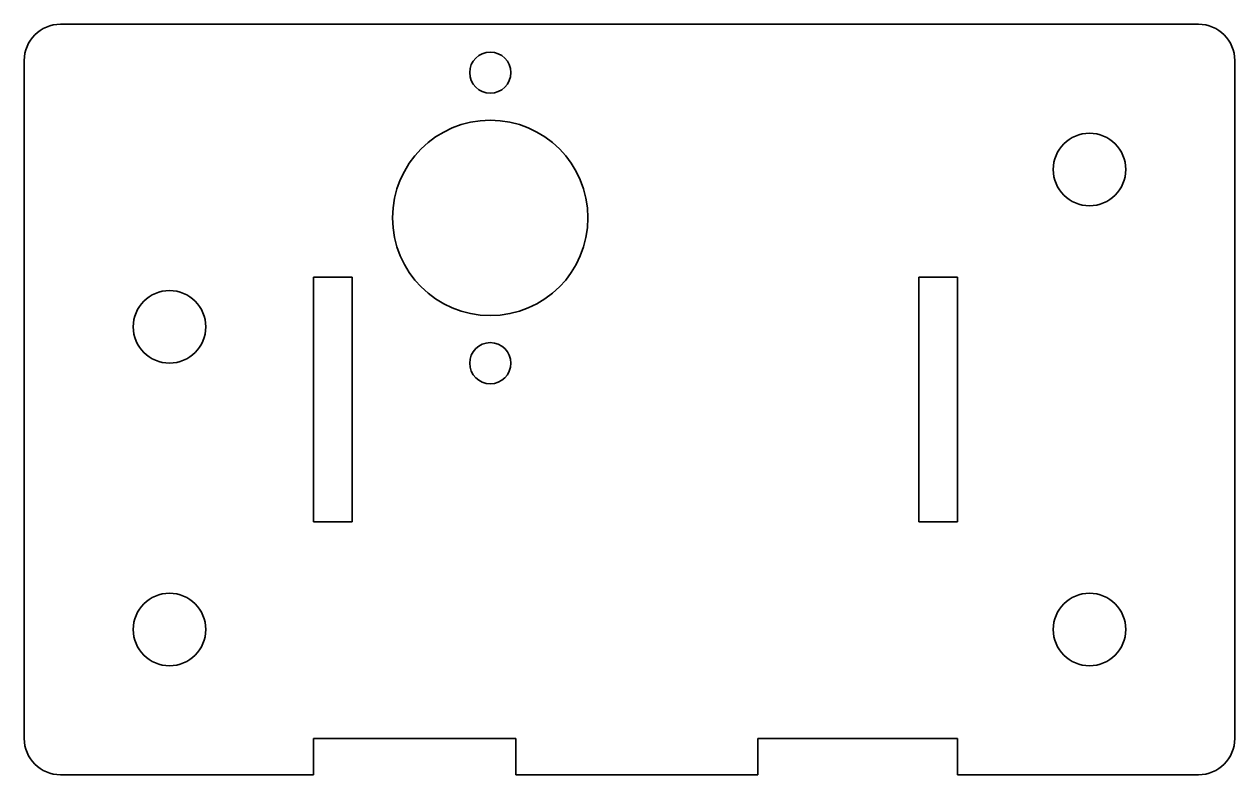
# Model space of a CAD drawing. Header units: inches. Extents: x 0 to 100, y 0 to 62.
import ezdxf

# ---------------------------------------------------------------- set-up
doc = ezdxf.new("R2010")
doc.units = ezdxf.units.IN
doc.header["$MEASUREMENT"] = 0
doc.layers.add('SIMUMAK Visible (ISO)', color=7, linetype='Continuous', lineweight=35)

# ---------------------------------------------------------------- blocks, each defined once
blk = doc.blocks.new('CD-IND-31-CPE1-01')
at = {"layer": 'SIMUMAK Visible (ISO)'}
for p, q in [((3, 62), (97, 62)), ((0, 3), (0, 59)), ((100, 59), (100, 3)), ((23.9, 41.1), (27.1, 41.1)), ((23.9, 20.9), (23.9, 41.1)), ((27.1, 41.1), (27.1, 20.9)), ((73.9, 41.1), (77.1, 41.1)), ((73.9, 20.9), (73.9, 41.1)), ((77.1, 41.1), (77.1, 20.9)), ((27.1, 20.9), (23.9, 20.9)), ((77.1, 20.9), (73.9, 20.9)), ((23.9, 0), (23.9, 3)), ((23.9, 3), (40.6, 3)), ((40.6, 3), (40.6, 0)), ((60.6, 0), (60.6, 3)), ((60.6, 3), (77.1, 3)), ((77.1, 3), (77.1, 0)), ((23.9, 0), (3, 0)), ((60.6, 0), (40.6, 0)), ((97, 0), (77.1, 0))]:
    blk.add_line(p, q, dxfattribs=at)
for centre, radius in [((38.5, 58), 1.7), ((38.5, 46), 8.07), ((88, 50), 3), ((12, 37), 3), ((38.5, 34), 1.7), ((12, 12), 3), ((88, 12), 3)]:
    blk.add_circle(centre, radius, dxfattribs=at)
at = {"layer": 'SIMUMAK Visible (ISO)', "extrusion": (0, 0, -1)}
for centre, start, end in [((-3, 59), 0, 90), ((-97, 59), 90, 180), ((-3, 3), 270, 0), ((-97, 3), 180, 270)]:
    blk.add_arc(centre, 3, start, end, dxfattribs=at)

msp = doc.modelspace()

# ---------------------------------------------------------------- block references
msp.add_blockref('CD-IND-31-CPE1-01', (0, 0))

doc.saveas('drawing.dxf')
